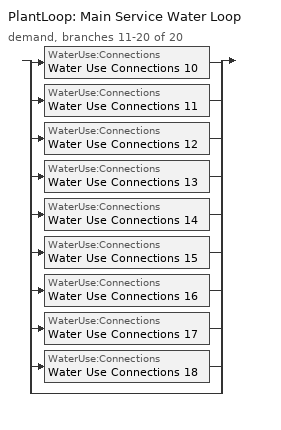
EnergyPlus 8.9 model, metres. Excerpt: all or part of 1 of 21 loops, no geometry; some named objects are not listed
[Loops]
PlantLoop 'Main Service Water Loop'
 demand, branches 11-20 of 20: split
  | WaterUse:Connections 'Water Use Connections 10'
  | WaterUse:Connections 'Water Use Connections 11'
  | WaterUse:Connections 'Water Use Connections 12'
  | WaterUse:Connections 'Water Use Connections 13'
  | WaterUse:Connections 'Water Use Connections 14'
  | WaterUse:Connections 'Water Use Connections 15'
  | WaterUse:Connections 'Water Use Connections 16'
  | WaterUse:Connections 'Water Use Connections 17'
  | WaterUse:Connections 'Water Use Connections 18'
  | bypass
[AvailabilityManager:Scheduled] Schedule=Always On Discrete
Sys_3_PSZ Sp-Seating area general-sch-D-Space Function Sys-3 Flr-3 Sch-D HPlcmt-north ZN Availability Manager; Air Loop HVAC Outdoor Air System 10 Availability Manager; Sys_3_PSZ Sp-Seating area general-sch-E-Space Function Sys-3 Flr-2 Sch-E HPlcmt-south ZN Availability Manager; Air Loop HVAC Outdoor Air System 5 Availability Manager; Sys_3_PSZ Sp-Seating area general-sch-F-Space Function Sys-3 Flr-2 Sch-F HPlcmt-west ZN Availability Manager; Air Loop HVAC Outdoor Air System 6 Availability Manager; Sys_3_PSZ Sp-Seating area general-sch-G-Space Function Sys-3 Flr-2 Sch-G HPlcmt-east ZN Availability Manager; Air Loop HVAC Outdoor Air System 7 Availability Manager; Sys_3_PSZ Sp-Seating area general-sch-H-Space Function Sys-3 Flr-3 Sch-H HPlcmt-core ZN Availability Manager; Air Loop HVAC Outdoor Air System 11 Availability Manager; Sys_3_PSZ Sp-Seating area general-sch-I-Space Function Sys-3 Flr-2 Sch-I HPlcmt-north ZN Availability Manager; Air Loop HVAC Outdoor Air System 8 Availability Manager; Sys_3_PSZ Sp-Seating area general-sch-J-Space Function Sys-3 Flr-1 Sch-J HPlcmt-core ZN Availability Manager; Air Loop HVAC Outdoor Air System 1 Availability Manager; Sys_3_PSZ Sp-Seating area general-sch-K-Space Function Sys-3 Flr-2 Sch-K HPlcmt-core ZN Availability Manager; Air Loop HVAC Outdoor Air System 4 Availability Manager; Sys_6_VAV with Reheat Availability Manager; Air Loop HVAC Outdoor Air System 15 Availability Manager; Sys_6_VAV with Reheat 1 Availability Manager; Air Loop HVAC Outdoor Air System 16 Availability Manager; Sys_6_VAV with Reheat 2 Availability Manager; Air Loop HVAC Outdoor Air System 17 Availability Manager
[WaterUse:Connections]
Name | Water Use Equipment Name 1
Water Use Connections 10 | Seating area general-sch-c-space function Service Water Use 1.03gal/min
Water Use Connections 11 | Seating area general-sch-d-space function Service Water Use 1.03gal/min
Water Use Connections 12 | Seating area general-sch-e-space function Service Water Use 1.03gal/min
Water Use Connections 13 | Seating area general-sch-f-space function Service Water Use 1.03gal/min
Water Use Connections 14 | Seating area general-sch-g-space function Service Water Use 1.03gal/min
Water Use Connections 15 | Seating area general-sch-h-space function Service Water Use 1.37gal/min
Water Use Connections 16 | Seating area general-sch-i-space function Service Water Use 1.03gal/min
Water Use Connections 17 | Seating area general-sch-j-space function Service Water Use 1.37gal/min
Water Use Connections 18 | Seating area general-sch-k-space function Service Water Use 1.37gal/min
[WaterUse:Equipment]
Name | Peak Flow Rate {m3/s} | Flow Rate Fraction Schedule | Target Temperature Schedule | Zone | Sensible Fraction Schedule | Latent Fraction Schedule
Seating area general-sch-c-space function Service Water Use 1.03gal/min | 6.47307e-05 | NECB-C-Service Water Heating | Schedule Ruleset 32 | Sp-Seating area general-sch-C-Space Function Sys-3 Flr-1 Sch-C HPlcmt-east ZN | Schedule Ruleset 30 | Schedule Ruleset 31
Seating area general-sch-d-space function Service Water Use 1.03gal/min | 6.47307e-05 | NECB-D-Service Water Heating | Schedule Ruleset 35 | Sp-Seating area general-sch-D-Space Function Sys-3 Flr-3 Sch-D HPlcmt-north ZN | Schedule Ruleset 33 | Schedule Ruleset 34
Seating area general-sch-e-space function Service Water Use 1.03gal/min | 6.47307e-05 | NECB-E-Service Water Heating | Schedule Ruleset 38 | Sp-Seating area general-sch-E-Space Function Sys-3 Flr-2 Sch-E HPlcmt-south ZN | Schedule Ruleset 36 | Schedule Ruleset 37
Seating area general-sch-f-space function Service Water Use 1.03gal/min | 6.47307e-05 | NECB-F-Service Water Heating | Schedule Ruleset 41 | Sp-Seating area general-sch-F-Space Function Sys-3 Flr-2 Sch-F HPlcmt-west ZN | Schedule Ruleset 39 | Schedule Ruleset 40
Seating area general-sch-g-space function Service Water Use 1.03gal/min | 6.47307e-05 | NECB-G-Service Water Heating | Schedule Ruleset 44 | Sp-Seating area general-sch-G-Space Function Sys-3 Flr-2 Sch-G HPlcmt-east ZN | Schedule Ruleset 42 | Schedule Ruleset 43
Seating area general-sch-h-space function Service Water Use 1.37gal/min | 8.63075e-05 | NECB-H-Service Water Heating | Schedule Ruleset 47 | Sp-Seating area general-sch-H-Space Function Sys-3 Flr-3 Sch-H HPlcmt-core ZN | Schedule Ruleset 45 | Schedule Ruleset 46
Seating area general-sch-i-space function Service Water Use 1.03gal/min | 6.47307e-05 | NECB-I-Service Water Heating | Schedule Ruleset 50 | Sp-Seating area general-sch-I-Space Function Sys-3 Flr-2 Sch-I HPlcmt-north ZN | Schedule Ruleset 48 | Schedule Ruleset 49
Seating area general-sch-j-space function Service Water Use 1.37gal/min | 8.63075e-05 | NECB-J-Service Water Heating | Schedule Ruleset 53 | Sp-Seating area general-sch-J-Space Function Sys-3 Flr-1 Sch-J HPlcmt-core ZN | Schedule Ruleset 51 | Schedule Ruleset 52
Seating area general-sch-k-space function Service Water Use 1.37gal/min | 8.63075e-05 | NECB-K-Service Water Heating | Schedule Ruleset 56 | Sp-Seating area general-sch-K-Space Function Sys-3 Flr-2 Sch-K HPlcmt-core ZN | Schedule Ruleset 54 | Schedule Ruleset 55
[Schedule:Day:Interval]
NECB-C-Service Water Heating Default; NECB-C-Service Water Heating Default|Wkdy Day: No, 08:00, 0.05, 09:00, 0.1, 10:00, 0.2, 11:00, 0.3, 12:00, 0.4, 16:00, 0.8, 17:00, 0.6, 18:00, 0.4, 19:00, 0.3, 21:00, 0.2, 24:00, 0.05
NECB-C-Service Water Heating Sat Day: No, 08:00, 0.05, 09:00, 0.1, 10:00, 0.2, 11:00, 0.3, 12:00, 0.5, 16:00, 0.9, 17:00, 0.7, 18:00, 0.5, 19:00, 0.3, 21:00, 0.2, 24:00, 0.05
NECB-C-Service Water Heating Sun|Hol Day: No, 08:00, 0.05, 09:00, 0.1, 10:00, 0.2, 11:00, 0.3, 12:00, 0.5, 17:00, 0.9, 18:00, 0.5, 19:00, 0.3, 24:00, 0.05
NECB-D-Service Water Heating Default; NECB-D-Service Water Heating Default|Wkdy Day: No, 08:00, 0.05, 10:00, 0.5, 16:00, 0.9, 17:00, 0.7, 18:00, 0.3, 21:00, 0.5, 22:00, 0.3, 24:00, 0.05
NECB-D-Service Water Heating Sat Day; NECB-D-Service Water Heating Sun|Hol Day; NECB-E-Service Water Heating Sun|Hol Day; Schedule Day 35; Schedule Day 38; Schedule Day 41; Schedule Day 44; Schedule Day 47; Schedule Day 50; Schedule Day 53; Schedule Day 56; Schedule Day 59: No, 24:00, 0.05
NECB-E-Service Water Heating Default; NECB-E-Service Water Heating Default|Wkdy Day: No, 08:00, 0.05, 09:00, 0.1, 10:00, 0.4, 12:00, 0.5, 13:00, 0.7, 14:00, 0.9, 15:00, 0.8, 16:00, 0.7, 17:00, 0.8, 18:00, 0.3, 24:00, 0.05
NECB-E-Service Water Heating Sat Day: No, 10:00, 0.05, 12:00, 0.2, 13:00, 0.4, 16:00, 0.2, 24:00, 0.05
NECB-F-Service Water Heating Default; NECB-F-Service Water Heating Default|Wkdy Day; NECB-F-Service Water Heating Sat Day; NECB-F-Service Water Heating Sun|Hol Day: No, 01:00, 0.35, 02:00, 0.21, 03:00, 0.14, 05:00, 0.07, 06:00, 0.14, 07:00, 0.28, 08:00, 0.42, 09:00, 0.63, 10:00, 0.49, 12:00, 0.35, 13:00, 0.28, 14:00, 0.35, 15:00, 0.28, 19:00, 0.21, 20:00, 0.35, 24:00, 0.49
NECB-G-Service Water Heating Default; NECB-G-Service Water Heating Default|Wkdy Day: No, 01:00, 0.1, 06:00, 0.05, 07:00, 0.2, 08:00, 0.8, 09:00, 0.7, 10:00, 0.5, 11:00, 0.4, 14:00, 0.2, 15:00, 0.3, 17:00, 0.5, 19:00, 0.7, 21:00, 0.4, 23:00, 0.2, 24:00, 0.1
NECB-G-Service Water Heating Sat Day: No, 01:00, 0.1, 07:00, 0.05, 08:00, 0.2, 11:00, 0.5, 15:00, 0.3, 16:00, 0.7, 17:00, 0.9, 19:00, 0.7, 20:00, 0.6, 21:00, 0.5, 22:00, 0.4, 23:00, 0.3, 24:00, 0.2
NECB-G-Service Water Heating Sun|Hol Day: No, 01:00, 0.1, 08:00, 0.05, 09:00, 0.2, 11:00, 0.3, 13:00, 0.2, 14:00, 0.3, 15:00, 0.4, 16:00, 0.5, 17:00, 0.6, 18:00, 0.7, 19:00, 0.4, 20:00, 0.3, 24:00, 0.2
NECB-H-Service Water Heating Default; NECB-H-Service Water Heating Default|Wkdy Day; NECB-H-Service Water Heating Sat Day; NECB-H-Service Water Heating Sun|Hol Day: No, 24:00, 0.9
NECB-I-Service Water Heating Default; NECB-I-Service Water Heating Default|Wkdy Day: No, 01:00, 0.2, 15:00, 0.05, 18:00, 0.2, 19:00, 0.4, 22:00, 0.9, 23:00, 0.8, 24:00, 0.6
NECB-I-Service Water Heating Sat Day: No, 01:00, 0.2, 10:00, 0.05, 13:00, 0.2, 14:00, 0.4, 15:00, 0.8, 16:00, 0.9, 17:00, 0.8, 18:00, 0.6, 20:00, 0.4, 22:00, 0.9, 23:00, 0.8, 24:00, 0.6
NECB-I-Service Water Heating Sun|Hol Day: No, 08:00, 0.05, 09:00, 0.1, 10:00, 0.2, 12:00, 0.4, 13:00, 0.2, 14:00, 0.1, 24:00, 0.05
NECB-J-Service Water Heating Default; NECB-J-Service Water Heating Default|Wkdy Day: No, 05:00, 0.1, 06:00, 0.2, 07:00, 0.4, 21:00, 0.6, 22:00, 0.3, 24:00, 0.1
NECB-J-Service Water Heating Sat Day: No, 01:00, 0.5, 02:00, 0.3, 03:00, 0.2, 05:00, 0.1, 06:00, 0.2, 07:00, 0.4, 08:00, 0.5, 09:00, 0.8, 10:00, 0.6, 15:00, 0.5, 16:00, 0.4, 19:00, 0.3, 20:00, 0.5, 24:00, 0.7
NECB-J-Service Water Heating Sun|Hol Day: No, 01:00, 0.5, 02:00, 0.3, 03:00, 0.2, 05:00, 0.1, 06:00, 0.2, 08:00, 0.4, 09:00, 0.6, 10:00, 0.9, 11:00, 0.7, 14:00, 0.5, 15:00, 0.4, 19:00, 0.3, 20:00, 0.4, 24:00, 0.6
NECB-K-Service Water Heating Default; NECB-K-Service Water Heating Default|Wkdy Day; NECB-K-Service Water Heating Sat Day; NECB-K-Service Water Heating Sun|Hol Day: No, 24:00, 0
Schedule Day 34; Schedule Day 37; Schedule Day 40; Schedule Day 43; Schedule Day 46; Schedule Day 49; Schedule Day 52; Schedule Day 55; Schedule Day 58: No, 24:00, 0.2
Schedule Day 36; Schedule Day 39; Schedule Day 42; Schedule Day 45; Schedule Day 48; Schedule Day 51; Schedule Day 54; Schedule Day 57; Schedule Day 60: No, 24:00, 60
[Schedule:Week:Daily]
NECB-C-Service Water Heating Week Rule - Jan1-Dec31: NECB-C-Service Water Heating Sun|Hol Day, NECB-C-Service Water Heating Default|Wkdy Day, NECB-C-Service Water Heating Default|Wkdy Day, NECB-C-Service Water Heating Default|Wkdy Day, NECB-C-Service Water Heating Default|Wkdy Day, NECB-C-Service Water Heating Default|Wkdy Day, NECB-C-Service Water Heating Sat Day, NECB-C-Service Water Heating Default, NECB-C-Service Water Heating Default, NECB-C-Service Water Heating Default, NECB-C-Service Water Heating Default, NECB-C-Service Water Heating Default
NECB-D-Service Water Heating Week Rule - Jan1-Dec31: NECB-D-Service Water Heating Sun|Hol Day, NECB-D-Service Water Heating Default|Wkdy Day, NECB-D-Service Water Heating Default|Wkdy Day, NECB-D-Service Water Heating Default|Wkdy Day, NECB-D-Service Water Heating Default|Wkdy Day, NECB-D-Service Water Heating Default|Wkdy Day, NECB-D-Service Water Heating Sat Day, NECB-D-Service Water Heating Default, NECB-D-Service Water Heating Default, NECB-D-Service Water Heating Default, NECB-D-Service Water Heating Default, NECB-D-Service Water Heating Default
NECB-E-Service Water Heating Week Rule - Jan1-Dec31: NECB-E-Service Water Heating Sun|Hol Day, NECB-E-Service Water Heating Default|Wkdy Day, NECB-E-Service Water Heating Default|Wkdy Day, NECB-E-Service Water Heating Default|Wkdy Day, NECB-E-Service Water Heating Default|Wkdy Day, NECB-E-Service Water Heating Default|Wkdy Day, NECB-E-Service Water Heating Sat Day, NECB-E-Service Water Heating Default, NECB-E-Service Water Heating Default, NECB-E-Service Water Heating Default, NECB-E-Service Water Heating Default, NECB-E-Service Water Heating Default
NECB-F-Service Water Heating Week Rule - Jan1-Dec31: NECB-F-Service Water Heating Sun|Hol Day, NECB-F-Service Water Heating Default|Wkdy Day, NECB-F-Service Water Heating Default|Wkdy Day, NECB-F-Service Water Heating Default|Wkdy Day, NECB-F-Service Water Heating Default|Wkdy Day, NECB-F-Service Water Heating Default|Wkdy Day, NECB-F-Service Water Heating Sat Day, NECB-F-Service Water Heating Default, NECB-F-Service Water Heating Default, NECB-F-Service Water Heating Default, NECB-F-Service Water Heating Default, NECB-F-Service Water Heating Default
NECB-G-Service Water Heating Week Rule - Jan1-Dec31: NECB-G-Service Water Heating Sun|Hol Day, NECB-G-Service Water Heating Default|Wkdy Day, NECB-G-Service Water Heating Default|Wkdy Day, NECB-G-Service Water Heating Default|Wkdy Day, NECB-G-Service Water Heating Default|Wkdy Day, NECB-G-Service Water Heating Default|Wkdy Day, NECB-G-Service Water Heating Sat Day, NECB-G-Service Water Heating Default, NECB-G-Service Water Heating Default, NECB-G-Service Water Heating Default, NECB-G-Service Water Heating Default, NECB-G-Service Water Heating Default
NECB-H-Service Water Heating Week Rule - Jan1-Dec31: NECB-H-Service Water Heating Sun|Hol Day, NECB-H-Service Water Heating Default|Wkdy Day, NECB-H-Service Water Heating Default|Wkdy Day, NECB-H-Service Water Heating Default|Wkdy Day, NECB-H-Service Water Heating Default|Wkdy Day, NECB-H-Service Water Heating Default|Wkdy Day, NECB-H-Service Water Heating Sat Day, NECB-H-Service Water Heating Default, NECB-H-Service Water Heating Default, NECB-H-Service Water Heating Default, NECB-H-Service Water Heating Default, NECB-H-Service Water Heating Default
NECB-I-Service Water Heating Week Rule - Jan1-Dec31: NECB-I-Service Water Heating Sun|Hol Day, NECB-I-Service Water Heating Default|Wkdy Day, NECB-I-Service Water Heating Default|Wkdy Day, NECB-I-Service Water Heating Default|Wkdy Day, NECB-I-Service Water Heating Default|Wkdy Day, NECB-I-Service Water Heating Default|Wkdy Day, NECB-I-Service Water Heating Sat Day, NECB-I-Service Water Heating Default, NECB-I-Service Water Heating Default, NECB-I-Service Water Heating Default, NECB-I-Service Water Heating Default, NECB-I-Service Water Heating Default
NECB-J-Service Water Heating Week Rule - Jan1-Dec31: NECB-J-Service Water Heating Sun|Hol Day, NECB-J-Service Water Heating Default|Wkdy Day, NECB-J-Service Water Heating Default|Wkdy Day, NECB-J-Service Water Heating Default|Wkdy Day, NECB-J-Service Water Heating Default|Wkdy Day, NECB-J-Service Water Heating Default|Wkdy Day, NECB-J-Service Water Heating Sat Day, NECB-J-Service Water Heating Default, NECB-J-Service Water Heating Default, NECB-J-Service Water Heating Default, NECB-J-Service Water Heating Default, NECB-J-Service Water Heating Default
NECB-K-Service Water Heating Week Rule - Jan1-Dec31: NECB-K-Service Water Heating Sun|Hol Day, NECB-K-Service Water Heating Default|Wkdy Day, NECB-K-Service Water Heating Default|Wkdy Day, NECB-K-Service Water Heating Default|Wkdy Day, NECB-K-Service Water Heating Default|Wkdy Day, NECB-K-Service Water Heating Default|Wkdy Day, NECB-K-Service Water Heating Sat Day, NECB-K-Service Water Heating Default, NECB-K-Service Water Heating Default, NECB-K-Service Water Heating Default, NECB-K-Service Water Heating Default, NECB-K-Service Water Heating Default
Schedule Ruleset 30 Week Rule - Jan1-Dec31: Schedule Day 34, Schedule Day 34, Schedule Day 34, Schedule Day 34, Schedule Day 34, Schedule Day 34, Schedule Day 34, Schedule Day 34, Schedule Day 34, Schedule Day 34, Schedule Day 34, Schedule Day 34
Schedule Ruleset 31 Week Rule - Jan1-Dec31: Schedule Day 35, Schedule Day 35, Schedule Day 35, Schedule Day 35, Schedule Day 35, Schedule Day 35, Schedule Day 35, Schedule Day 35, Schedule Day 35, Schedule Day 35, Schedule Day 35, Schedule Day 35
Schedule Ruleset 32 Week Rule - Jan1-Dec31: Schedule Day 36, Schedule Day 36, Schedule Day 36, Schedule Day 36, Schedule Day 36, Schedule Day 36, Schedule Day 36, Schedule Day 36, Schedule Day 36, Schedule Day 36, Schedule Day 36, Schedule Day 36
Schedule Ruleset 33 Week Rule - Jan1-Dec31: Schedule Day 37, Schedule Day 37, Schedule Day 37, Schedule Day 37, Schedule Day 37, Schedule Day 37, Schedule Day 37, Schedule Day 37, Schedule Day 37, Schedule Day 37, Schedule Day 37, Schedule Day 37
Schedule Ruleset 34 Week Rule - Jan1-Dec31: Schedule Day 38, Schedule Day 38, Schedule Day 38, Schedule Day 38, Schedule Day 38, Schedule Day 38, Schedule Day 38, Schedule Day 38, Schedule Day 38, Schedule Day 38, Schedule Day 38, Schedule Day 38
Schedule Ruleset 35 Week Rule - Jan1-Dec31: Schedule Day 39, Schedule Day 39, Schedule Day 39, Schedule Day 39, Schedule Day 39, Schedule Day 39, Schedule Day 39, Schedule Day 39, Schedule Day 39, Schedule Day 39, Schedule Day 39, Schedule Day 39
Schedule Ruleset 36 Week Rule - Jan1-Dec31: Schedule Day 40, Schedule Day 40, Schedule Day 40, Schedule Day 40, Schedule Day 40, Schedule Day 40, Schedule Day 40, Schedule Day 40, Schedule Day 40, Schedule Day 40, Schedule Day 40, Schedule Day 40
Schedule Ruleset 37 Week Rule - Jan1-Dec31: Schedule Day 41, Schedule Day 41, Schedule Day 41, Schedule Day 41, Schedule Day 41, Schedule Day 41, Schedule Day 41, Schedule Day 41, Schedule Day 41, Schedule Day 41, Schedule Day 41, Schedule Day 41
Schedule Ruleset 38 Week Rule - Jan1-Dec31: Schedule Day 42, Schedule Day 42, Schedule Day 42, Schedule Day 42, Schedule Day 42, Schedule Day 42, Schedule Day 42, Schedule Day 42, Schedule Day 42, Schedule Day 42, Schedule Day 42, Schedule Day 42
Schedule Ruleset 39 Week Rule - Jan1-Dec31: Schedule Day 43, Schedule Day 43, Schedule Day 43, Schedule Day 43, Schedule Day 43, Schedule Day 43, Schedule Day 43, Schedule Day 43, Schedule Day 43, Schedule Day 43, Schedule Day 43, Schedule Day 43
Schedule Ruleset 40 Week Rule - Jan1-Dec31: Schedule Day 44, Schedule Day 44, Schedule Day 44, Schedule Day 44, Schedule Day 44, Schedule Day 44, Schedule Day 44, Schedule Day 44, Schedule Day 44, Schedule Day 44, Schedule Day 44, Schedule Day 44
Schedule Ruleset 41 Week Rule - Jan1-Dec31: Schedule Day 45, Schedule Day 45, Schedule Day 45, Schedule Day 45, Schedule Day 45, Schedule Day 45, Schedule Day 45, Schedule Day 45, Schedule Day 45, Schedule Day 45, Schedule Day 45, Schedule Day 45
Schedule Ruleset 42 Week Rule - Jan1-Dec31: Schedule Day 46, Schedule Day 46, Schedule Day 46, Schedule Day 46, Schedule Day 46, Schedule Day 46, Schedule Day 46, Schedule Day 46, Schedule Day 46, Schedule Day 46, Schedule Day 46, Schedule Day 46
Schedule Ruleset 43 Week Rule - Jan1-Dec31: Schedule Day 47, Schedule Day 47, Schedule Day 47, Schedule Day 47, Schedule Day 47, Schedule Day 47, Schedule Day 47, Schedule Day 47, Schedule Day 47, Schedule Day 47, Schedule Day 47, Schedule Day 47
Schedule Ruleset 44 Week Rule - Jan1-Dec31: Schedule Day 48, Schedule Day 48, Schedule Day 48, Schedule Day 48, Schedule Day 48, Schedule Day 48, Schedule Day 48, Schedule Day 48, Schedule Day 48, Schedule Day 48, Schedule Day 48, Schedule Day 48
Schedule Ruleset 45 Week Rule - Jan1-Dec31: Schedule Day 49, Schedule Day 49, Schedule Day 49, Schedule Day 49, Schedule Day 49, Schedule Day 49, Schedule Day 49, Schedule Day 49, Schedule Day 49, Schedule Day 49, Schedule Day 49, Schedule Day 49
Schedule Ruleset 46 Week Rule - Jan1-Dec31: Schedule Day 50, Schedule Day 50, Schedule Day 50, Schedule Day 50, Schedule Day 50, Schedule Day 50, Schedule Day 50, Schedule Day 50, Schedule Day 50, Schedule Day 50, Schedule Day 50, Schedule Day 50
Schedule Ruleset 47 Week Rule - Jan1-Dec31: Schedule Day 51, Schedule Day 51, Schedule Day 51, Schedule Day 51, Schedule Day 51, Schedule Day 51, Schedule Day 51, Schedule Day 51, Schedule Day 51, Schedule Day 51, Schedule Day 51, Schedule Day 51
Schedule Ruleset 48 Week Rule - Jan1-Dec31: Schedule Day 52, Schedule Day 52, Schedule Day 52, Schedule Day 52, Schedule Day 52, Schedule Day 52, Schedule Day 52, Schedule Day 52, Schedule Day 52, Schedule Day 52, Schedule Day 52, Schedule Day 52
Schedule Ruleset 49 Week Rule - Jan1-Dec31: Schedule Day 53, Schedule Day 53, Schedule Day 53, Schedule Day 53, Schedule Day 53, Schedule Day 53, Schedule Day 53, Schedule Day 53, Schedule Day 53, Schedule Day 53, Schedule Day 53, Schedule Day 53
Schedule Ruleset 50 Week Rule - Jan1-Dec31: Schedule Day 54, Schedule Day 54, Schedule Day 54, Schedule Day 54, Schedule Day 54, Schedule Day 54, Schedule Day 54, Schedule Day 54, Schedule Day 54, Schedule Day 54, Schedule Day 54, Schedule Day 54
Schedule Ruleset 51 Week Rule - Jan1-Dec31: Schedule Day 55, Schedule Day 55, Schedule Day 55, Schedule Day 55, Schedule Day 55, Schedule Day 55, Schedule Day 55, Schedule Day 55, Schedule Day 55, Schedule Day 55, Schedule Day 55, Schedule Day 55
Schedule Ruleset 52 Week Rule - Jan1-Dec31: Schedule Day 56, Schedule Day 56, Schedule Day 56, Schedule Day 56, Schedule Day 56, Schedule Day 56, Schedule Day 56, Schedule Day 56, Schedule Day 56, Schedule Day 56, Schedule Day 56, Schedule Day 56
Schedule Ruleset 53 Week Rule - Jan1-Dec31: Schedule Day 57, Schedule Day 57, Schedule Day 57, Schedule Day 57, Schedule Day 57, Schedule Day 57, Schedule Day 57, Schedule Day 57, Schedule Day 57, Schedule Day 57, Schedule Day 57, Schedule Day 57
Schedule Ruleset 54 Week Rule - Jan1-Dec31: Schedule Day 58, Schedule Day 58, Schedule Day 58, Schedule Day 58, Schedule Day 58, Schedule Day 58, Schedule Day 58, Schedule Day 58, Schedule Day 58, Schedule Day 58, Schedule Day 58, Schedule Day 58
Schedule Ruleset 55 Week Rule - Jan1-Dec31: Schedule Day 59, Schedule Day 59, Schedule Day 59, Schedule Day 59, Schedule Day 59, Schedule Day 59, Schedule Day 59, Schedule Day 59, Schedule Day 59, Schedule Day 59, Schedule Day 59, Schedule Day 59
Schedule Ruleset 56 Week Rule - Jan1-Dec31: Schedule Day 60, Schedule Day 60, Schedule Day 60, Schedule Day 60, Schedule Day 60, Schedule Day 60, Schedule Day 60, Schedule Day 60, Schedule Day 60, Schedule Day 60, Schedule Day 60, Schedule Day 60
[Schedule:Year]
NECB-C-Service Water Heating: NECB-C-Service Water Heating Week Rule - Jan1-Dec31, 1, 1, 12, 31
NECB-D-Service Water Heating: NECB-D-Service Water Heating Week Rule - Jan1-Dec31, 1, 1, 12, 31
NECB-E-Service Water Heating: NECB-E-Service Water Heating Week Rule - Jan1-Dec31, 1, 1, 12, 31
NECB-F-Service Water Heating: NECB-F-Service Water Heating Week Rule - Jan1-Dec31, 1, 1, 12, 31
NECB-G-Service Water Heating: NECB-G-Service Water Heating Week Rule - Jan1-Dec31, 1, 1, 12, 31
NECB-H-Service Water Heating: NECB-H-Service Water Heating Week Rule - Jan1-Dec31, 1, 1, 12, 31
NECB-I-Service Water Heating: NECB-I-Service Water Heating Week Rule - Jan1-Dec31, 1, 1, 12, 31
NECB-J-Service Water Heating: NECB-J-Service Water Heating Week Rule - Jan1-Dec31, 1, 1, 12, 31
NECB-K-Service Water Heating: NECB-K-Service Water Heating Week Rule - Jan1-Dec31, 1, 1, 12, 31
Schedule Ruleset 30: Schedule Ruleset 30 Week Rule - Jan1-Dec31, 1, 1, 12, 31
Schedule Ruleset 31: Schedule Ruleset 31 Week Rule - Jan1-Dec31, 1, 1, 12, 31
Schedule Ruleset 32: Schedule Ruleset 32 Week Rule - Jan1-Dec31, 1, 1, 12, 31
Schedule Ruleset 33: Schedule Ruleset 33 Week Rule - Jan1-Dec31, 1, 1, 12, 31
Schedule Ruleset 34: Schedule Ruleset 34 Week Rule - Jan1-Dec31, 1, 1, 12, 31
Schedule Ruleset 35: Schedule Ruleset 35 Week Rule - Jan1-Dec31, 1, 1, 12, 31
Schedule Ruleset 36: Schedule Ruleset 36 Week Rule - Jan1-Dec31, 1, 1, 12, 31
Schedule Ruleset 37: Schedule Ruleset 37 Week Rule - Jan1-Dec31, 1, 1, 12, 31
Schedule Ruleset 38: Schedule Ruleset 38 Week Rule - Jan1-Dec31, 1, 1, 12, 31
Schedule Ruleset 39: Schedule Ruleset 39 Week Rule - Jan1-Dec31, 1, 1, 12, 31
Schedule Ruleset 40: Schedule Ruleset 40 Week Rule - Jan1-Dec31, 1, 1, 12, 31
Schedule Ruleset 41: Schedule Ruleset 41 Week Rule - Jan1-Dec31, 1, 1, 12, 31
Schedule Ruleset 42: Schedule Ruleset 42 Week Rule - Jan1-Dec31, 1, 1, 12, 31
Schedule Ruleset 43: Schedule Ruleset 43 Week Rule - Jan1-Dec31, 1, 1, 12, 31
Schedule Ruleset 44: Schedule Ruleset 44 Week Rule - Jan1-Dec31, 1, 1, 12, 31
Schedule Ruleset 45: Schedule Ruleset 45 Week Rule - Jan1-Dec31, 1, 1, 12, 31
Schedule Ruleset 46: Schedule Ruleset 46 Week Rule - Jan1-Dec31, 1, 1, 12, 31
Schedule Ruleset 47: Schedule Ruleset 47 Week Rule - Jan1-Dec31, 1, 1, 12, 31
Schedule Ruleset 48: Schedule Ruleset 48 Week Rule - Jan1-Dec31, 1, 1, 12, 31
Schedule Ruleset 49: Schedule Ruleset 49 Week Rule - Jan1-Dec31, 1, 1, 12, 31
Schedule Ruleset 50: Schedule Ruleset 50 Week Rule - Jan1-Dec31, 1, 1, 12, 31
Schedule Ruleset 51: Schedule Ruleset 51 Week Rule - Jan1-Dec31, 1, 1, 12, 31
Schedule Ruleset 52: Schedule Ruleset 52 Week Rule - Jan1-Dec31, 1, 1, 12, 31
Schedule Ruleset 53: Schedule Ruleset 53 Week Rule - Jan1-Dec31, 1, 1, 12, 31
Schedule Ruleset 54: Schedule Ruleset 54 Week Rule - Jan1-Dec31, 1, 1, 12, 31
Schedule Ruleset 55: Schedule Ruleset 55 Week Rule - Jan1-Dec31, 1, 1, 12, 31
Schedule Ruleset 56: Schedule Ruleset 56 Week Rule - Jan1-Dec31, 1, 1, 12, 31
[Schedule:Constant]
Always On Discrete: Hourly Value=1
